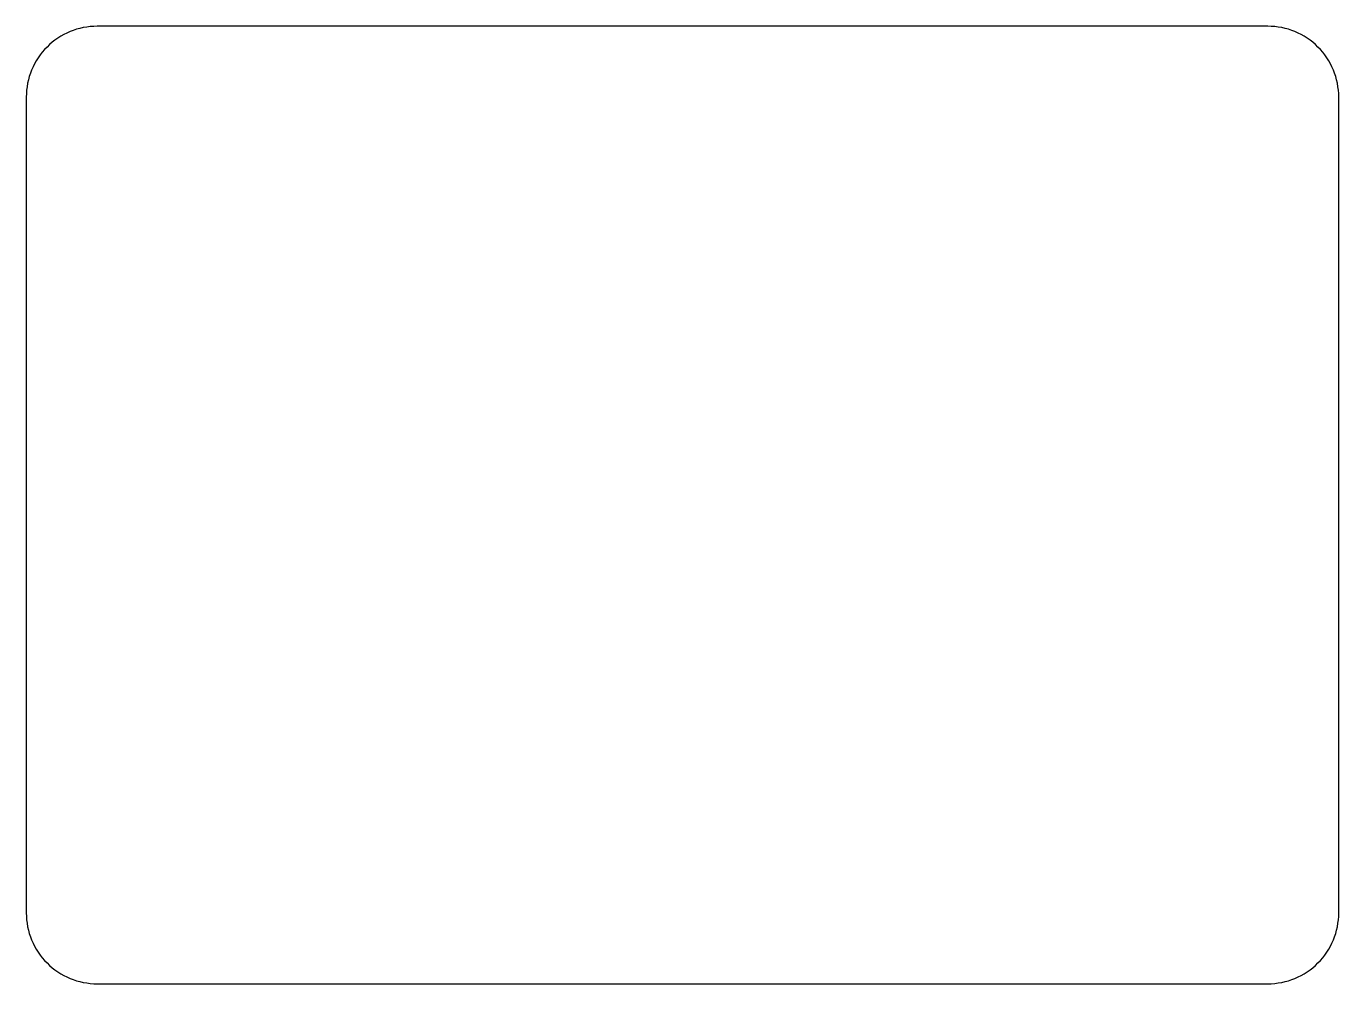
# Model space of a CAD drawing. Header units: millimetres. Extents: x 8071.8 to 8145.8, y 5444.6 to 5498.6.
import ezdxf

# ---------------------------------------------------------------- set-up
doc = ezdxf.new("R2010")
doc.units = ezdxf.units.MM

msp = doc.modelspace()

# ---------------------------------------------------------------- linework, layer by layer
msp.add_lwpolyline([(8075.777, 5444.557), (8141.777, 5444.557, 0.414214), (8145.777, 5448.557), (8145.777, 5494.557, 0.414214), (8141.777, 5498.557), (8075.777, 5498.557, 0.414214), (8071.777, 5494.557), (8071.777, 5448.557, 0.414214)], format="xyb", close=True)

doc.saveas('drawing.dxf')
